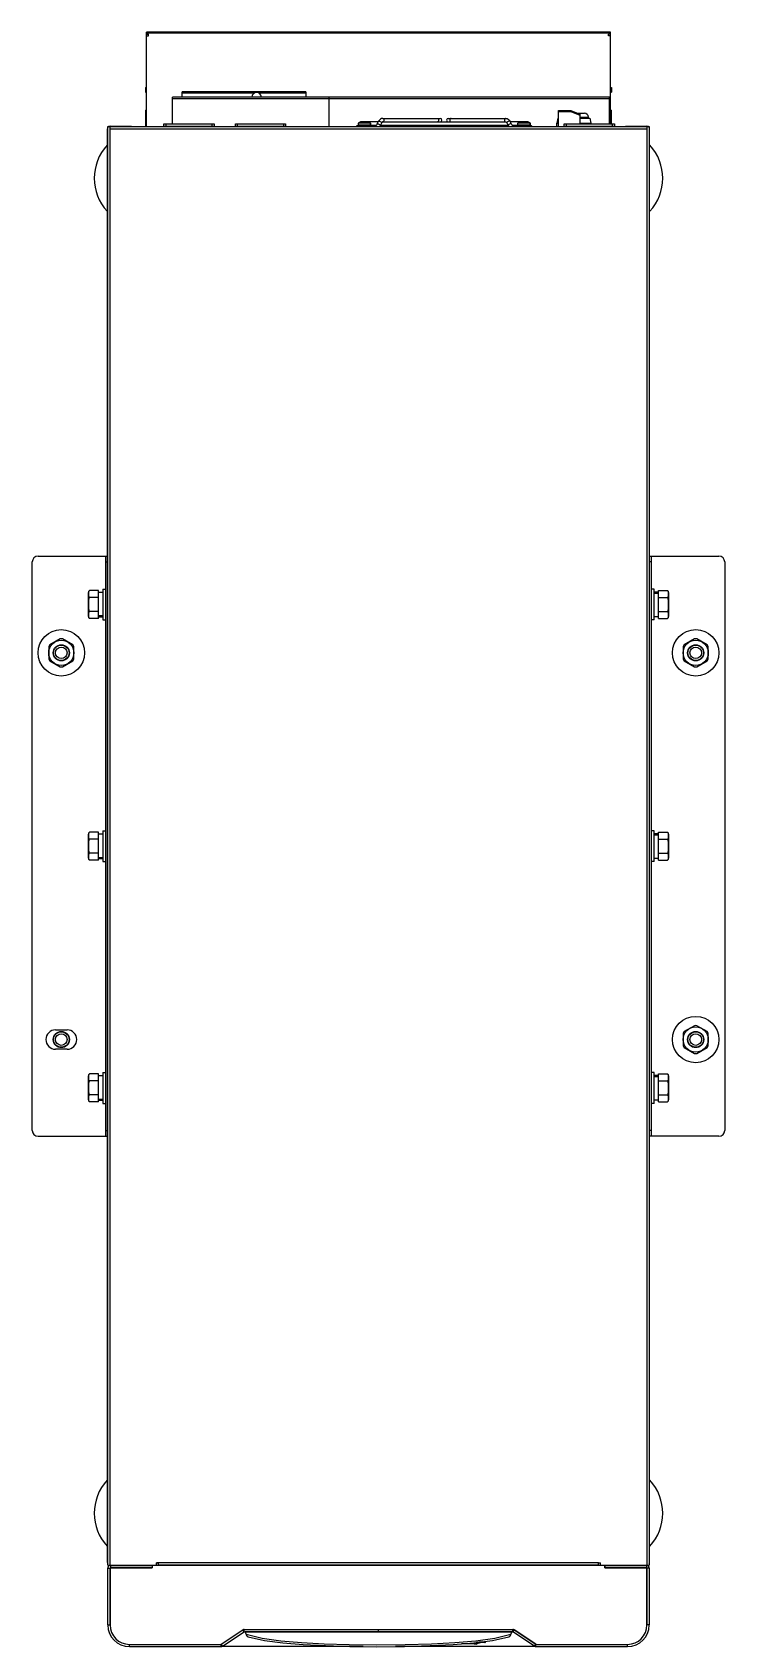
# Model space of a CAD drawing. Header units: millimetres. Extents: x 0 to 35.8, y 0 to 83.5.
import ezdxf

# ---------------------------------------------------------------- set-up
doc = ezdxf.new("R2010")
doc.units = ezdxf.units.MM

msp = doc.modelspace()

# ---------------------------------------------------------------- linework, layer by layer
at = {"color": 7, "linetype": 'Continuous', "lineweight": 25, "ltscale": 4}
for p, q in [((5.9, 78.615), (5.9, 83.495)), ((5.9, 78.615), (5.9, 83.495)), ((29.9, 83.495), (5.9, 83.495)), ((29.9, 83.444), (5.9, 83.444)), ((5.9, 83.395), (6, 83.395)), ((5.9, 83.315), (6, 83.315)), ((6, 83.315), (6, 83.395)), ((29.8, 83.315), (29.8, 83.395)), ((29.9, 83.395), (29.8, 83.395)), ((29.9, 83.315), (29.8, 83.315)), ((29.9, 78.765), (29.9, 83.495)), ((5.85, 80.645), (5.85, 80.405)), ((5.85, 80.645), (5.9, 80.645)), ((5.85, 80.405), (5.9, 80.405)), ((7.75, 80.145), (7.75, 80.417)), ((14.15, 80.417), (7.75, 80.417)), ((11.494, 80.351), (7.75, 80.351)), ((14.15, 80.351), (11.706, 80.351)), ((14.15, 80.417), (14.15, 80.145)), ((29.9, 80.645), (29.95, 80.645)), ((29.9, 80.405), (29.95, 80.405)), ((29.95, 80.645), (29.95, 80.405)), ((5.85, 79.475), (5.85, 78.615)), ((5.85, 79.475), (5.9, 79.475)), ((7.25, 78.765), (7.25, 80.145)), ((15.35, 80.145), (7.25, 80.145)), ((15.35, 80.045), (7.25, 80.045)), ((15.35, 78.615), (15.35, 80.145)), ((29.85, 80.145), (15.35, 80.145)), ((29.85, 80.045), (15.35, 80.045)), ((27.2, 79.395), (27.2, 79.445)), ((27.2, 79.445), (27.85, 79.445)), ((27.2, 78.615), (27.2, 79.395)), ((27.2, 79.395), (27.85, 79.395)), ((27.85, 79.445), (28.31, 79.255)), ((27.85, 79.395), (28.31, 79.205)), ((29.85, 78.765), (29.85, 80.145)), ((29.9, 79.475), (29.95, 79.475)), ((29.95, 78.765), (29.95, 79.475)), ((3.88, 71.105), (3.88, 78.495)), ((3.88, 78.495), (3.9, 78.495)), ((3.9, 71.105), (3.9, 78.615)), ((3.9, 78.615), (31.9, 78.615)), ((4.02, 78.635), (4.02, 78.615)), ((4.02, 78.635), (5.13, 78.635)), ((4.02, 78.495), (4.02, 78.615)), ((4.02, 71.105), (4.02, 78.495)), ((4.02, 78.495), (31.78, 78.495)), ((5.13, 78.635), (5.13, 78.615)), ((6.8, 78.645), (6.8, 78.765)), ((6.8, 78.765), (9.4, 78.765)), ((6.8, 78.615), (6.8, 78.645)), ((6.8, 78.645), (9.4, 78.645)), ((6.8, 78.645), (9.4, 78.645)), ((6.9, 78.765), (6.9, 78.645)), ((6.9, 78.645), (6.9, 78.615)), ((9.3, 78.645), (9.3, 78.765)), ((9.3, 78.615), (9.3, 78.645)), ((9.4, 78.765), (9.4, 78.645)), ((9.4, 78.645), (9.4, 78.615)), ((10.5, 78.645), (10.5, 78.765)), ((10.5, 78.765), (13.1, 78.765)), ((10.5, 78.615), (10.5, 78.645)), ((10.5, 78.645), (13.1, 78.645)), ((10.5, 78.645), (13.1, 78.645)), ((10.6, 78.765), (10.6, 78.645)), ((10.6, 78.645), (10.6, 78.615)), ((13, 78.645), (13, 78.765)), ((13, 78.615), (13, 78.645)), ((13.1, 78.765), (13.1, 78.645)), ((13.1, 78.645), (13.1, 78.615)), ((16.836, 78.675), (17.742, 78.675)), ((16.86, 78.695), (16.86, 78.795)), ((17.49, 78.795), (16.86, 78.795)), ((17.49, 78.695), (16.86, 78.695)), ((17.47, 78.815), (16.88, 78.815)), ((17.888, 78.86), (16.975, 78.86)), ((17.766, 78.68), (17.483, 78.68)), ((17.49, 78.795), (17.49, 78.695)), ((17.49, 78.695), (17.49, 78.795)), ((17.835, 78.753), (17.903, 78.891)), ((17.945, 78.955), (17.903, 78.891)), ((17.997, 78.674), (17.959, 78.615)), ((17.997, 78.674), (18.064, 78.811)), ((24.6, 78.68), (18, 78.68)), ((18.118, 79.04), (21.092, 79.04)), ((18.118, 78.86), (24.482, 78.86)), ((21.508, 79.04), (24.482, 79.04)), ((24.536, 78.811), (24.603, 78.674)), ((24.603, 78.674), (24.641, 78.615)), ((24.655, 78.955), (24.697, 78.891)), ((24.697, 78.891), (24.765, 78.753)), ((25.625, 78.86), (24.712, 78.86)), ((25.117, 78.68), (24.834, 78.68)), ((24.858, 78.675), (25.764, 78.675)), ((25.11, 78.695), (25.11, 78.795)), ((25.74, 78.795), (25.11, 78.795)), ((25.74, 78.695), (25.11, 78.695)), ((25.72, 78.815), (25.13, 78.815)), ((25.74, 78.795), (25.74, 78.695)), ((25.74, 78.695), (25.74, 78.795)), ((27.175, 79.045), (27.125, 78.795)), ((27.125, 78.615), (27.125, 78.795)), ((27.125, 78.795), (27.2, 78.795)), ((27.175, 79.045), (27.2, 79.045)), ((27.5, 78.645), (27.5, 78.765)), ((27.5, 78.765), (30.1, 78.765)), ((27.5, 78.615), (27.5, 78.645)), ((27.5, 78.645), (30.1, 78.645)), ((27.5, 78.645), (30.1, 78.645)), ((27.6, 78.765), (27.6, 78.645)), ((27.6, 78.645), (27.6, 78.615)), ((28.189, 79.305), (28.55, 79.305)), ((28.31, 79.255), (28.31, 79.205)), ((28.31, 79.205), (28.31, 78.765)), ((28.31, 79.105), (28.75, 79.105)), ((28.31, 79.045), (28.825, 79.045)), ((28.31, 78.795), (28.875, 78.795)), ((28.75, 79.045), (28.75, 79.105)), ((28.825, 79.045), (28.875, 78.795)), ((28.875, 78.765), (28.875, 78.795)), ((30, 78.645), (30, 78.765)), ((30, 78.615), (30, 78.645)), ((30.1, 78.765), (30.1, 78.645)), ((30.1, 78.645), (30.1, 78.615)), ((30.67, 78.635), (30.67, 78.615)), ((30.67, 78.635), (31.78, 78.635)), ((31.78, 78.635), (31.78, 78.615)), ((31.78, 78.615), (31.78, 78.495)), ((31.78, 78.495), (31.78, 71.105)), ((31.9, 78.615), (31.9, 71.105)), ((31.92, 78.495), (31.9, 78.495)), ((31.92, 71.105), (31.92, 78.495)), ((3.9, 78.285), (3.88, 78.285)), ((31.9, 78.285), (31.92, 78.285)), ((3.88, 4.36), (3.884, 71.105)), ((3.9, 4.22), (3.914, 71.105)), ((4.02, 4.22), (4.02, 71.105)), ((31.78, 71.105), (31.78, 4.22)), ((31.9, 71.105), (31.9, 4.22)), ((31.92, 4.36), (31.92, 71.105)), ((0, 26.7), (0, 56.1)), ((0.3, 56.4), (3.88, 56.4)), ((3.78, 56.4), (3.78, 54.7)), ((3.8, 26.4), (3.8, 56.4)), ((3.8, 56.1), (3.88, 56.1)), ((31.92, 56.4), (35.5, 56.4)), ((32, 56.1), (31.92, 56.1)), ((32, 56.4), (32, 26.4)), ((32.02, 54.7), (32.02, 56.4)), ((35.8, 56.1), (35.8, 26.7)), ((2.9, 53.281), (2.9, 54.519)), ((2.904, 54.535), (2.902, 54.518)), ((2.952, 54.619), (2.937, 54.606)), ((3.43, 54.619), (2.952, 54.619)), ((3.43, 53.181), (3.43, 54.619)), ((3.43, 54.536), (3.64, 54.536)), ((3.64, 54.7), (3.64, 53.1)), ((3.64, 54.7), (3.8, 54.7)), ((32.16, 54.7), (32, 54.7)), ((32.16, 53.1), (32.16, 54.7)), ((32.37, 54.536), (32.16, 54.536)), ((32.37, 54.514), (32.16, 54.514)), ((32.37, 54.477), (32.16, 54.477)), ((32.37, 53.181), (32.37, 54.619)), ((32.37, 54.619), (32.848, 54.619)), ((32.9, 54.519), (32.9, 53.281)), ((3.43, 54.259), (2.952, 54.259)), ((3.43, 53.54), (2.952, 53.54)), ((32.37, 54.259), (32.848, 54.259)), ((32.37, 53.54), (32.848, 53.54)), ((3.43, 53.181), (2.952, 53.181)), ((3.43, 53.323), (3.64, 53.323)), ((3.43, 53.286), (3.64, 53.286)), ((3.43, 53.263), (3.64, 53.263)), ((3.64, 53.1), (3.8, 53.1)), ((3.78, 53.1), (3.78, 42.2)), ((32.16, 53.1), (32, 53.1)), ((32.02, 42.2), (32.02, 53.1)), ((32.37, 53.263), (32.16, 53.263)), ((32.37, 53.181), (32.848, 53.181)), ((32.848, 53.181), (32.863, 53.194)), ((32.896, 53.265), (32.898, 53.282)), ((1.441, 52.117), (0.909, 51.809)), ((2.091, 51.809), (1.559, 52.117)), ((34.241, 52.117), (33.709, 51.809)), ((34.891, 51.809), (34.359, 52.117)), ((0.85, 51.707), (0.85, 51.093)), ((0.909, 50.991), (1.441, 50.683)), ((1.559, 50.683), (2.091, 50.991)), ((2.15, 51.093), (2.15, 51.707)), ((33.65, 51.707), (33.65, 51.093)), ((33.709, 50.991), (34.241, 50.683)), ((34.359, 50.683), (34.891, 50.991)), ((34.95, 51.093), (34.95, 51.707)), ((2.9, 40.781), (2.9, 42.019)), ((2.904, 42.035), (2.902, 42.018)), ((2.952, 42.119), (2.937, 42.106)), ((3.43, 42.119), (2.952, 42.119)), ((3.43, 41.759), (2.952, 41.759)), ((3.43, 40.681), (3.43, 42.119)), ((3.43, 42.036), (3.64, 42.036)), ((3.64, 42.2), (3.64, 40.6)), ((3.64, 42.2), (3.8, 42.2)), ((32.16, 42.2), (32, 42.2)), ((32.16, 40.6), (32.16, 42.2)), ((32.37, 42.036), (32.16, 42.036)), ((32.37, 42.014), (32.16, 42.014)), ((32.37, 41.977), (32.16, 41.977)), ((32.37, 42.119), (32.848, 42.119)), ((32.37, 40.681), (32.37, 42.119)), ((32.37, 41.759), (32.848, 41.759)), ((32.9, 42.019), (32.9, 40.781)), ((3.43, 41.04), (2.952, 41.04)), ((32.37, 41.04), (32.848, 41.04)), ((3.43, 40.681), (2.952, 40.681)), ((3.43, 40.823), (3.64, 40.823)), ((3.43, 40.786), (3.64, 40.786)), ((3.43, 40.763), (3.64, 40.763)), ((3.64, 40.6), (3.8, 40.6)), ((3.78, 40.6), (3.78, 29.7)), ((32.16, 40.6), (32, 40.6)), ((32.02, 29.7), (32.02, 40.6)), ((32.37, 40.763), (32.16, 40.763)), ((32.37, 40.681), (32.848, 40.681)), ((32.848, 40.681), (32.863, 40.694)), ((32.896, 40.765), (32.898, 40.782)), ((1.2, 31.9), (1.8, 31.9)), ((34.241, 32.117), (33.709, 31.809)), ((34.891, 31.809), (34.359, 32.117)), ((1.086, 31.462), (1.1, 31.462)), ((1.138, 31.61), (1.154, 31.61)), ((1.8, 30.9), (1.2, 30.9)), ((33.65, 31.707), (33.65, 31.093)), ((33.709, 30.991), (34.241, 30.683)), ((34.359, 30.683), (34.891, 30.991)), ((34.95, 31.093), (34.95, 31.707)), ((2.9, 28.281), (2.9, 29.519)), ((2.904, 29.535), (2.902, 29.518)), ((2.952, 29.619), (2.937, 29.606)), ((3.43, 29.619), (2.952, 29.619)), ((3.43, 29.259), (2.952, 29.259)), ((3.43, 28.181), (3.43, 29.619)), ((3.43, 29.536), (3.64, 29.536)), ((3.64, 29.7), (3.64, 28.1)), ((3.64, 29.7), (3.8, 29.7)), ((32.16, 29.7), (32, 29.7)), ((32.16, 28.1), (32.16, 29.7)), ((32.37, 29.536), (32.16, 29.536)), ((32.37, 29.514), (32.16, 29.514)), ((32.37, 29.477), (32.16, 29.477)), ((32.37, 29.619), (32.848, 29.619)), ((32.37, 28.181), (32.37, 29.619)), ((32.37, 29.259), (32.848, 29.259)), ((32.9, 29.519), (32.9, 28.281)), ((3.43, 28.541), (2.952, 28.541)), ((32.37, 28.541), (32.848, 28.541)), ((3.43, 28.181), (2.952, 28.181)), ((3.43, 28.323), (3.64, 28.323)), ((3.43, 28.286), (3.64, 28.286)), ((3.43, 28.263), (3.64, 28.263)), ((3.64, 28.1), (3.8, 28.1)), ((3.78, 28.1), (3.78, 26.4)), ((32.16, 28.1), (32, 28.1)), ((32.02, 26.4), (32.02, 28.1)), ((32.37, 28.263), (32.16, 28.263)), ((32.37, 28.181), (32.848, 28.181)), ((32.848, 28.181), (32.863, 28.194)), ((32.896, 28.265), (32.898, 28.282)), ((0.3, 26.4), (3.88, 26.4)), ((3.8, 26.7), (3.88, 26.7)), ((32, 26.7), (31.92, 26.7)), ((35.5, 26.4), (31.92, 26.4)), ((3.9, 4.57), (3.88, 4.57)), ((3.88, 4.36), (3.9, 4.36)), ((3.9, 4.22), (6.42, 4.22)), ((4.04, 4.2), (6.2, 4.2)), ((4.04, 4.2), (4.04, 4.08)), ((4.65, 4.2), (4.65, 4.22)), ((5.65, 4.2), (5.65, 4.22)), ((29.6, 4.2), (6.2, 4.2)), ((6.2, 4.2), (6.2, 4.08)), ((6.2, 4.2), (6.2, 4.08)), ((6.52, 4.34), (6.42, 4.34)), ((6.42, 4.22), (6.42, 4.34)), ((6.42, 4.33), (6.52, 4.33)), ((29.28, 4.34), (6.52, 4.34)), ((6.52, 4.2), (6.52, 4.34)), ((29.28, 4.22), (6.52, 4.22)), ((29.28, 4.34), (29.38, 4.34)), ((29.28, 4.2), (29.28, 4.34)), ((29.28, 4.33), (29.38, 4.33)), ((29.38, 4.22), (29.38, 4.34)), ((29.38, 4.22), (31.9, 4.22)), ((29.6, 4.2), (31.76, 4.2)), ((29.6, 4.2), (29.6, 4.08)), ((29.6, 4.08), (29.6, 4.2)), ((30.15, 4.22), (30.15, 4.2)), ((31.15, 4.22), (31.15, 4.2)), ((31.76, 4.2), (31.76, 4.08)), ((31.9, 4.57), (31.92, 4.57)), ((31.92, 4.36), (31.9, 4.36)), ((3.9, 4.06), (4.02, 4.06)), ((3.9, 1.12), (3.9, 4.06)), ((6.2, 4.08), (4.02, 4.08)), ((4.02, 4.08), (4.02, 1.12)), ((4.02, 1.12), (4.02, 4.06)), ((4.04, 4.08), (6.2, 4.08)), ((31.78, 4.08), (29.6, 4.08)), ((29.6, 4.08), (31.76, 4.08)), ((31.78, 1.12), (31.78, 4.08)), ((31.9, 4.06), (31.78, 4.06)), ((31.78, 4.06), (31.78, 1.12)), ((31.9, 4.06), (31.9, 1.12)), ((3.9, 1.12), (4.02, 1.12)), ((9.75, 0.12), (10.9, 0.887)), ((9.769, 0.123), (10.882, 0.866)), ((10.949, 0.766), (10.882, 0.866)), ((10.9, 0.887), (24.9, 0.887)), ((10.951, 0.887), (24.849, 0.887)), ((10.951, 0.767), (10.951, 0.887)), ((17.9, 0.767), (17.9, 0.887)), ((24.849, 0.767), (24.849, 0.887)), ((24.851, 0.766), (24.918, 0.866)), ((24.9, 0.887), (26.05, 0.12)), ((26.031, 0.123), (24.918, 0.866)), ((31.9, 1.12), (31.78, 1.12)), ((5.02, 0.12), (9.75, 0.12)), ((5.02, 0.12), (9.758, 0.12)), ((5.02, 0), (5.02, 0.12)), ((9.758, 0), (9.758, 0.12)), ((9.835, 0.024), (9.769, 0.123)), ((9.835, 0.024), (10.949, 0.766)), ((10.951, 0.767), (24.849, 0.767)), ((24.8, 0.767), (11, 0.767)), ((11, 0.767), (24.8, 0.767)), ((11, 0.767), (24.8, 0.767)), ((11, 0.767), (11.077, 0.583)), ((22.4, 0.164), (22.4, 0.151)), ((22.881, 0.134), (22.853, 0.136)), ((22.904, 0.132), (22.881, 0.134)), ((22.922, 0.13), (22.904, 0.132)), ((22.945, 0.115), (22.958, 0.126)), ((23.405, 0.213), (22.951, 0.213)), ((22.955, 0.126), (22.952, 0.127)), ((22.958, 0.126), (22.955, 0.126)), ((22.958, 0.126), (22.999, 0.156)), ((22.958, 0.126), (22.958, 0.125)), ((22.999, 0.156), (23.039, 0.178)), ((23.405, 0.233), (23.108, 0.233)), ((23.405, 0.213), (23.405, 0.271)), ((23.425, 0.233), (23.425, 0.273)), ((24.723, 0.583), (24.8, 0.767)), ((25.965, 0.024), (24.851, 0.766)), ((25.965, 0.024), (26.031, 0.123)), ((26.042, 0.12), (30.78, 0.12)), ((26.042, 0), (26.042, 0.12)), ((26.05, 0.12), (30.78, 0.12)), ((30.78, 0), (30.78, 0.12)), ((5.02, 0), (9.758, 0)), ((17.108, 0), (9.758, 0)), ((10.339, 0), (9.758, 0)), ((22.758, 0), (18.787, 0)), ((26.042, 0), (22.758, 0)), ((26.042, 0), (30.78, 0))]:
    msp.add_line(p, q, dxfattribs=at)
for points in [[(17.53, 78.675), (17.549, 78.671), (17.56, 78.663)], [(17.835, 78.753), (17.814, 78.719), (17.791, 78.695), (17.766, 78.68), (17.742, 78.675)], [(17.742, 78.675), (17.766, 78.668), (17.787, 78.649), (17.801, 78.62), (17.801, 78.615)], [(17.835, 78.753), (17.843, 78.761), (17.864, 78.765)], [(17.864, 78.765), (17.892, 78.761), (17.924, 78.75), (17.955, 78.733), (17.979, 78.714), (17.995, 78.694), (17.998, 78.677), (17.997, 78.674)], [(17.903, 78.891), (17.911, 78.898), (17.931, 78.902)], [(17.931, 78.902), (17.96, 78.898), (17.992, 78.887), (18.022, 78.871), (18.047, 78.851), (18.062, 78.831), (18.065, 78.815), (18.064, 78.811)], [(18.118, 79.04), (18.056, 79.031), (17.997, 79.002), (17.945, 78.955)], [(18.118, 78.86), (18.107, 78.858), (18.093, 78.85), (18.078, 78.834), (18.064, 78.811)], [(18.118, 79.04), (18.142, 79.033), (18.163, 79.014), (18.177, 78.985), (18.181, 78.95), (18.177, 78.916), (18.163, 78.886), (18.142, 78.867), (18.118, 78.86)], [(20.946, 79.04), (20.97, 79.033), (20.991, 79.014), (21.005, 78.985), (21.01, 78.95)], [(21.01, 78.95), (21.005, 78.916), (20.991, 78.886), (20.97, 78.867), (20.946, 78.86)], [(21.654, 79.04), (21.63, 79.033), (21.609, 79.014), (21.595, 78.985), (21.59, 78.95)], [(21.59, 78.95), (21.595, 78.916), (21.609, 78.886), (21.63, 78.867), (21.654, 78.86)], [(24.482, 79.04), (24.458, 79.033), (24.437, 79.014), (24.423, 78.985), (24.419, 78.95), (24.423, 78.916), (24.437, 78.886), (24.458, 78.867), (24.482, 78.86)], [(24.482, 79.04), (24.544, 79.031), (24.603, 79.002), (24.655, 78.955)], [(24.482, 78.86), (24.493, 78.858), (24.507, 78.85), (24.522, 78.834), (24.536, 78.811)], [(24.669, 78.902), (24.64, 78.898), (24.608, 78.887), (24.578, 78.871), (24.553, 78.851), (24.538, 78.831), (24.535, 78.815), (24.536, 78.811)], [(24.736, 78.765), (24.708, 78.761), (24.676, 78.75), (24.645, 78.733), (24.621, 78.714), (24.605, 78.694), (24.602, 78.677), (24.603, 78.674)], [(24.697, 78.891), (24.689, 78.898), (24.669, 78.902)], [(24.765, 78.753), (24.757, 78.761), (24.736, 78.765)], [(24.765, 78.753), (24.786, 78.719), (24.809, 78.695), (24.834, 78.68), (24.858, 78.675)], [(24.858, 78.675), (24.834, 78.668), (24.813, 78.649), (24.799, 78.62), (24.799, 78.615)], [(25.07, 78.675), (25.051, 78.671), (25.04, 78.663)], [(2.902, 54.518), (2.901, 54.5), (2.9, 54.479), (2.9, 54.455), (2.9, 54.429), (2.9, 54.402), (2.901, 54.374), (2.904, 54.349), (2.908, 54.326), (2.915, 54.306), (2.925, 54.288), (2.937, 54.272), (2.952, 54.259)], [(2.937, 54.606), (2.926, 54.593), (2.918, 54.578), (2.912, 54.564), (2.907, 54.55), (2.904, 54.535)], [(32.874, 54.593), (32.863, 54.606), (32.848, 54.619)], [(32.848, 54.259), (32.863, 54.272), (32.875, 54.288), (32.885, 54.306), (32.892, 54.326), (32.896, 54.349), (32.899, 54.374), (32.9, 54.401), (32.9, 54.428), (32.9, 54.454), (32.9, 54.478), (32.899, 54.499), (32.898, 54.518)], [(32.898, 54.518), (32.896, 54.534), (32.893, 54.55), (32.888, 54.564), (32.883, 54.578), (32.874, 54.593)], [(2.952, 54.259), (2.937, 54.235), (2.926, 54.207), (2.918, 54.178), (2.912, 54.15), (2.907, 54.121), (2.904, 54.091), (2.902, 54.058), (2.901, 54.021), (2.9, 53.979), (2.9, 53.932), (2.9, 53.88), (2.9, 53.825), (2.901, 53.771), (2.904, 53.72), (2.908, 53.674), (2.915, 53.633), (2.925, 53.597), (2.937, 53.566), (2.952, 53.54)], [(2.952, 53.54), (2.937, 53.528), (2.925, 53.512), (2.915, 53.494), (2.908, 53.474), (2.904, 53.451), (2.901, 53.426), (2.9, 53.399), (2.9, 53.372), (2.9, 53.346), (2.9, 53.322), (2.901, 53.301), (2.902, 53.282)], [(32.848, 53.54), (32.863, 53.565), (32.874, 53.593), (32.882, 53.622), (32.888, 53.65), (32.893, 53.679), (32.896, 53.709), (32.898, 53.742), (32.899, 53.779), (32.9, 53.821), (32.9, 53.868), (32.9, 53.92), (32.9, 53.975), (32.899, 54.029), (32.896, 54.08), (32.892, 54.126), (32.885, 54.167), (32.875, 54.203), (32.863, 54.234), (32.848, 54.259)], [(32.898, 53.282), (32.899, 53.3), (32.9, 53.321), (32.9, 53.345), (32.9, 53.371), (32.9, 53.398), (32.899, 53.426), (32.896, 53.451), (32.892, 53.474), (32.885, 53.494), (32.875, 53.512), (32.863, 53.528), (32.848, 53.54)], [(2.902, 53.282), (2.904, 53.266), (2.907, 53.25), (2.912, 53.236), (2.917, 53.222), (2.926, 53.207)], [(2.926, 53.207), (2.937, 53.194), (2.952, 53.181)], [(32.863, 53.194), (32.874, 53.207), (32.882, 53.222), (32.888, 53.236), (32.893, 53.25), (32.896, 53.265)], [(2.902, 42.018), (2.901, 42), (2.9, 41.979), (2.9, 41.955), (2.9, 41.929), (2.9, 41.902), (2.901, 41.874), (2.904, 41.849), (2.908, 41.826), (2.915, 41.806), (2.925, 41.788), (2.937, 41.772), (2.952, 41.759)], [(2.952, 41.759), (2.937, 41.735), (2.926, 41.707), (2.918, 41.678), (2.912, 41.65), (2.907, 41.621), (2.904, 41.591), (2.902, 41.558), (2.901, 41.521), (2.9, 41.479), (2.9, 41.432), (2.9, 41.38), (2.9, 41.325), (2.901, 41.271), (2.904, 41.22), (2.908, 41.174), (2.915, 41.133), (2.925, 41.097), (2.937, 41.066), (2.952, 41.04)], [(2.937, 42.106), (2.926, 42.093), (2.918, 42.078), (2.912, 42.064), (2.907, 42.05), (2.904, 42.035)], [(32.874, 42.093), (32.863, 42.106), (32.848, 42.119)], [(32.848, 41.759), (32.863, 41.772), (32.875, 41.788), (32.885, 41.806), (32.892, 41.826), (32.896, 41.849), (32.899, 41.874), (32.9, 41.901), (32.9, 41.928), (32.9, 41.954), (32.9, 41.978), (32.899, 41.999), (32.898, 42.018)], [(32.848, 41.04), (32.863, 41.065), (32.874, 41.093), (32.882, 41.122), (32.888, 41.15), (32.893, 41.179), (32.896, 41.209), (32.898, 41.242), (32.899, 41.279), (32.9, 41.321), (32.9, 41.368), (32.9, 41.42), (32.9, 41.475), (32.899, 41.529), (32.896, 41.58), (32.892, 41.626), (32.885, 41.667), (32.875, 41.703), (32.863, 41.734), (32.848, 41.759)], [(32.898, 42.018), (32.896, 42.034), (32.893, 42.05), (32.888, 42.064), (32.883, 42.078), (32.874, 42.093)], [(2.952, 41.04), (2.937, 41.028), (2.925, 41.012), (2.915, 40.994), (2.908, 40.974), (2.904, 40.951), (2.901, 40.926), (2.9, 40.899), (2.9, 40.872), (2.9, 40.846), (2.9, 40.822), (2.901, 40.801), (2.902, 40.782)], [(32.898, 40.782), (32.899, 40.8), (32.9, 40.821), (32.9, 40.845), (32.9, 40.871), (32.9, 40.898), (32.899, 40.926), (32.896, 40.951), (32.892, 40.974), (32.885, 40.994), (32.875, 41.012), (32.863, 41.028), (32.848, 41.04)], [(2.902, 40.782), (2.904, 40.766), (2.907, 40.75), (2.912, 40.736), (2.917, 40.722), (2.926, 40.707)], [(2.926, 40.707), (2.937, 40.694), (2.952, 40.681)], [(32.863, 40.694), (32.874, 40.707), (32.882, 40.722), (32.888, 40.736), (32.893, 40.75), (32.896, 40.765)], [(2.902, 29.518), (2.901, 29.5), (2.9, 29.479), (2.9, 29.455), (2.9, 29.429), (2.9, 29.402), (2.901, 29.374), (2.904, 29.349), (2.908, 29.326), (2.915, 29.306), (2.925, 29.288), (2.937, 29.272), (2.952, 29.259)], [(2.952, 29.259), (2.937, 29.235), (2.926, 29.207), (2.918, 29.178), (2.912, 29.15), (2.907, 29.121), (2.904, 29.091), (2.902, 29.058), (2.901, 29.021), (2.9, 28.979), (2.9, 28.932), (2.9, 28.88), (2.9, 28.825), (2.901, 28.771), (2.904, 28.72), (2.908, 28.674), (2.915, 28.633), (2.925, 28.597), (2.937, 28.566), (2.952, 28.541)], [(2.937, 29.606), (2.926, 29.593), (2.918, 29.578), (2.912, 29.564), (2.907, 29.55), (2.904, 29.535)], [(32.874, 29.593), (32.863, 29.606), (32.848, 29.619)], [(32.848, 29.259), (32.863, 29.272), (32.875, 29.288), (32.885, 29.306), (32.892, 29.326), (32.896, 29.349), (32.899, 29.374), (32.9, 29.401), (32.9, 29.428), (32.9, 29.454), (32.9, 29.478), (32.899, 29.499), (32.898, 29.518)], [(32.848, 28.541), (32.863, 28.565), (32.874, 28.593), (32.882, 28.622), (32.888, 28.65), (32.893, 28.679), (32.896, 28.709), (32.898, 28.742), (32.899, 28.779), (32.9, 28.821), (32.9, 28.868), (32.9, 28.92), (32.9, 28.975), (32.899, 29.029), (32.896, 29.08), (32.892, 29.126), (32.885, 29.167), (32.875, 29.203), (32.863, 29.234), (32.848, 29.259)], [(32.898, 29.518), (32.896, 29.534), (32.893, 29.55), (32.888, 29.564), (32.883, 29.578), (32.874, 29.593)], [(2.952, 28.541), (2.937, 28.528), (2.925, 28.512), (2.915, 28.494), (2.908, 28.474), (2.904, 28.451), (2.901, 28.426), (2.9, 28.399), (2.9, 28.372), (2.9, 28.346), (2.9, 28.322), (2.901, 28.301), (2.902, 28.282)], [(32.898, 28.282), (32.899, 28.3), (32.9, 28.321), (32.9, 28.345), (32.9, 28.371), (32.9, 28.398), (32.899, 28.426), (32.896, 28.451), (32.892, 28.474), (32.885, 28.494), (32.875, 28.512), (32.863, 28.528), (32.848, 28.541)], [(2.902, 28.282), (2.904, 28.266), (2.907, 28.25), (2.912, 28.236), (2.917, 28.222), (2.926, 28.207)], [(2.926, 28.207), (2.937, 28.194), (2.952, 28.181)], [(32.863, 28.194), (32.874, 28.207), (32.882, 28.222), (32.888, 28.236), (32.893, 28.25), (32.896, 28.265)], [(11.05, 0.647), (11.887, 0.44), (12.846, 0.307), (13.914, 0.22), (15.088, 0.154), (16.385, 0.11), (17.806, 0.094), (19.271, 0.107), (20.64, 0.151), (21.855, 0.218), (22.94, 0.305), (23.908, 0.439), (24.75, 0.647)], [(11.154, 0.515), (11.998, 0.322), (12.952, 0.199), (14.003, 0.117), (15.154, 0.055), (16.418, 0.013), (17.802, -0.003), (19.237, 0.01), (20.575, 0.052), (21.764, 0.115), (22.833, 0.198), (23.796, 0.321), (24.646, 0.515)], [(22.4, 0.151), (22.366, 0.151), (22.335, 0.15), (22.308, 0.15), (22.283, 0.15), (22.259, 0.15), (22.237, 0.149), (22.215, 0.149), (22.189, 0.148)], [(22.853, 0.136), (22.838, 0.138), (22.822, 0.139), (22.805, 0.14), (22.786, 0.141), (22.766, 0.142), (22.745, 0.143), (22.724, 0.144), (22.702, 0.145), (22.68, 0.146), (22.659, 0.147), (22.638, 0.147), (22.617, 0.148), (22.595, 0.149), (22.573, 0.149), (22.551, 0.149), (22.527, 0.15), (22.5, 0.15), (22.471, 0.15), (22.437, 0.151), (22.4, 0.151)], [(22.952, 0.127), (22.948, 0.128), (22.944, 0.128), (22.939, 0.129), (22.934, 0.129), (22.922, 0.13)], [(22.958, 0.125), (23.005, 0.159), (23.061, 0.187), (23.12, 0.205), (23.176, 0.212)], [(23.039, 0.178), (23.077, 0.193), (23.113, 0.203)], [(23.113, 0.203), (23.145, 0.21), (23.176, 0.212)], [(23.405, 0.233), (23.411, 0.234), (23.417, 0.236), (23.421, 0.24)], [(23.421, 0.24), (23.424, 0.245), (23.425, 0.25)]]:
    msp.add_lwpolyline(points, dxfattribs=at)
for centre, radius in [((1.5, 51.4), 1.2), ((1.5, 51.4), 0.65), ((1.5, 51.4), 0.42), ((1.5, 51.4), 0.4), ((34.3, 51.4), 1.2), ((34.3, 51.4), 0.65), ((34.3, 51.4), 0.42), ((34.3, 51.4), 0.4), ((1.5, 51.4), 0.3), ((34.3, 51.4), 0.3), ((34.3, 31.4), 1.2), ((1.5, 31.4), 0.42), ((1.5, 31.4), 0.405), ((1.5, 31.4), 0.4), ((34.3, 31.4), 0.65), ((34.3, 31.4), 0.42), ((34.3, 31.4), 0.4), ((1.5, 31.4), 0.3), ((34.3, 31.4), 0.3)]:
    msp.add_circle(centre, radius, dxfattribs=at)
for centre, radius, start, end in [((11.6, 80.125), 0.25, 4.62236, 175.37764), ((4.02, 78.495), 0.14, 149.11496, 180), ((4.02, 78.495), 0.14, 90, 120.88504), ((16.835, 78.585), 0.09, 90, 160.50797), ((16.88, 78.795), 0.02, 90, 180), ((16.88, 78.695), 0.02, 180, 270), ((16.975, 78.77), 0.09, 90, 149.49488), ((17.47, 78.795), 0.02, 0, 90), ((17.47, 78.695), 0.02, 270, 0), ((17.515, 78.585), 0.09, 19.49203, 90), ((21.092, 78.95), 0.09, 270, 90), ((21.508, 78.95), 0.09, 90, 270), ((25.085, 78.585), 0.09, 90, 160.50797), ((25.13, 78.795), 0.02, 90, 180), ((25.13, 78.695), 0.02, 180, 270), ((25.625, 78.77), 0.09, 30.50512, 90), ((25.72, 78.795), 0.02, 0, 90), ((25.72, 78.695), 0.02, 270, 0), ((25.765, 78.585), 0.09, 19.49203, 90), ((28.55, 79.105), 0.2, 0, 90), ((31.78, 78.495), 0.14, 59.11496, 90), ((31.78, 78.495), 0.14, 0, 30.88504), ((5.7, 75.945), 2.5, 136.9134, 223.0866), ((30.1, 75.945), 2.5, 316.9134, 43.0866), ((0.3, 56.1), 0.3, 90, 180), ((35.5, 56.1), 0.3, 0, 90), ((3.022, 54.519), 0.122, 124.94801, 180), ((32.778, 54.519), 0.122, 0, 55.05199), ((3.022, 53.281), 0.122, 180, 235.05199), ((32.778, 53.281), 0.122, 304.94801, 0), ((1.5, 51.4), 0.719, 145.30659, 154.69341), ((1.5, 51.4), 0.719, 85.30659, 94.69341), ((1.5, 51.4), 0.719, 25.30659, 34.69341), ((34.3, 51.4), 0.719, 145.30659, 154.69341), ((34.3, 51.4), 0.719, 85.30659, 94.69341), ((34.3, 51.4), 0.719, 25.30659, 34.69341), ((1.5, 51.4), 0.719, 205.30659, 214.69341), ((1.5, 51.4), 0.719, 325.30659, 334.69341), ((34.3, 51.4), 0.719, 205.30659, 214.69341), ((34.3, 51.4), 0.719, 325.30659, 334.69341), ((1.5, 51.4), 0.719, 265.30659, 274.69341), ((34.3, 51.4), 0.719, 265.30659, 274.69341), ((3.022, 42.019), 0.122, 124.94801, 180), ((32.778, 42.019), 0.122, 0, 55.05199), ((3.022, 40.781), 0.122, 180, 235.05199), ((32.778, 40.781), 0.122, 304.94801, 0), ((1.2, 31.4), 0.5, 90, 270), ((1.8, 31.4), 0.5, 270, 90), ((34.3, 31.4), 0.719, 145.30659, 154.69341), ((34.3, 31.4), 0.719, 85.30659, 94.69341), ((34.3, 31.4), 0.719, 25.30659, 34.69341), ((34.3, 31.4), 0.719, 205.30659, 214.69341), ((34.3, 31.4), 0.719, 325.30659, 334.69341), ((34.3, 31.4), 0.719, 265.30659, 274.69341), ((3.022, 29.519), 0.122, 124.94801, 180), ((32.778, 29.519), 0.122, 0, 55.05199), ((3.022, 28.281), 0.122, 180, 235.05199), ((32.778, 28.281), 0.122, 304.94801, 0), ((0.3, 26.7), 0.3, 180, 270), ((35.5, 26.7), 0.3, 270, 0), ((5.7, 6.9), 2.5, 136.9134, 223.0866), ((30.1, 6.9), 2.5, 316.9134, 43.0866), ((4.02, 4.36), 0.14, 180, 210.88504), ((4.04, 4.06), 0.14, 90, 180), ((31.76, 4.06), 0.14, 0, 90), ((31.78, 4.36), 0.14, 329.11496, 0), ((4.04, 4.06), 0.02, 90, 180), ((31.76, 4.06), 0.02, 0, 90), ((5.02, 1.12), 1.12, 180, 270), ((5.02, 1.12), 1, 180, 270), ((5.02, 1.12), 1, 180, 270), ((10.951, 0.763), 0.124, 90, 123.70156), ((24.849, 0.763), 0.124, 56.29844, 90), ((30.78, 1.12), 1.12, 270, 0), ((30.78, 1.12), 1, 270, 0), ((30.78, 1.12), 1, 270, 0), ((9.758, 0.14), 0.02, 270, 303.70156), ((9.758, 0.14), 0.14, 270, 303.70156), ((10.951, 0.763), 0.00425, 90, 123.70156), ((11.187, 0.63), 0.12, 202.65433, 253.62887), ((23.405, 0.233), 0.02, 270, 0), ((24.613, 0.63), 0.12, 286.37289, 337.34567), ((24.849, 0.763), 0.00425, 56.29844, 90), ((26.042, 0.14), 0.14, 236.29844, 270), ((26.042, 0.14), 0.02, 236.29844, 270)]:
    msp.add_arc(centre, radius, start, end, dxfattribs=at)

doc.saveas('drawing.dxf')
